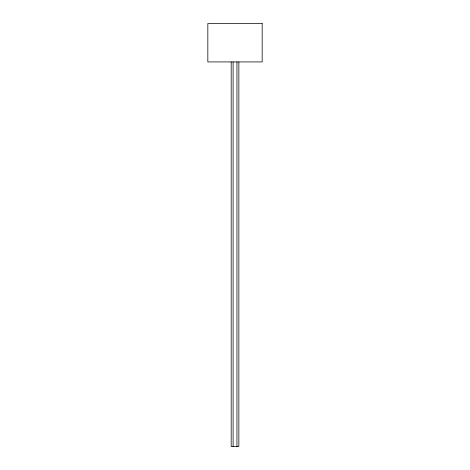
<?xml version="1.0" encoding="UTF-8"?>
<svg xmlns="http://www.w3.org/2000/svg" width="470" height="470" viewBox="0 0 470 470"><rect width="100%" height="100%" fill="white"/><g stroke="black" fill="none" stroke-linecap="round" stroke-linejoin="round"><path stroke-width="0.7" d="M238.866 61.923L238.866 446.5L231.181 446.5L231.181 61.923M236.945 61.923L236.945 446.5M233.102 61.923L233.102 446.5M262.166 23.5L207.834 23.5L207.834 61.923L262.166 61.923L262.166 23.5"/></g></svg>
